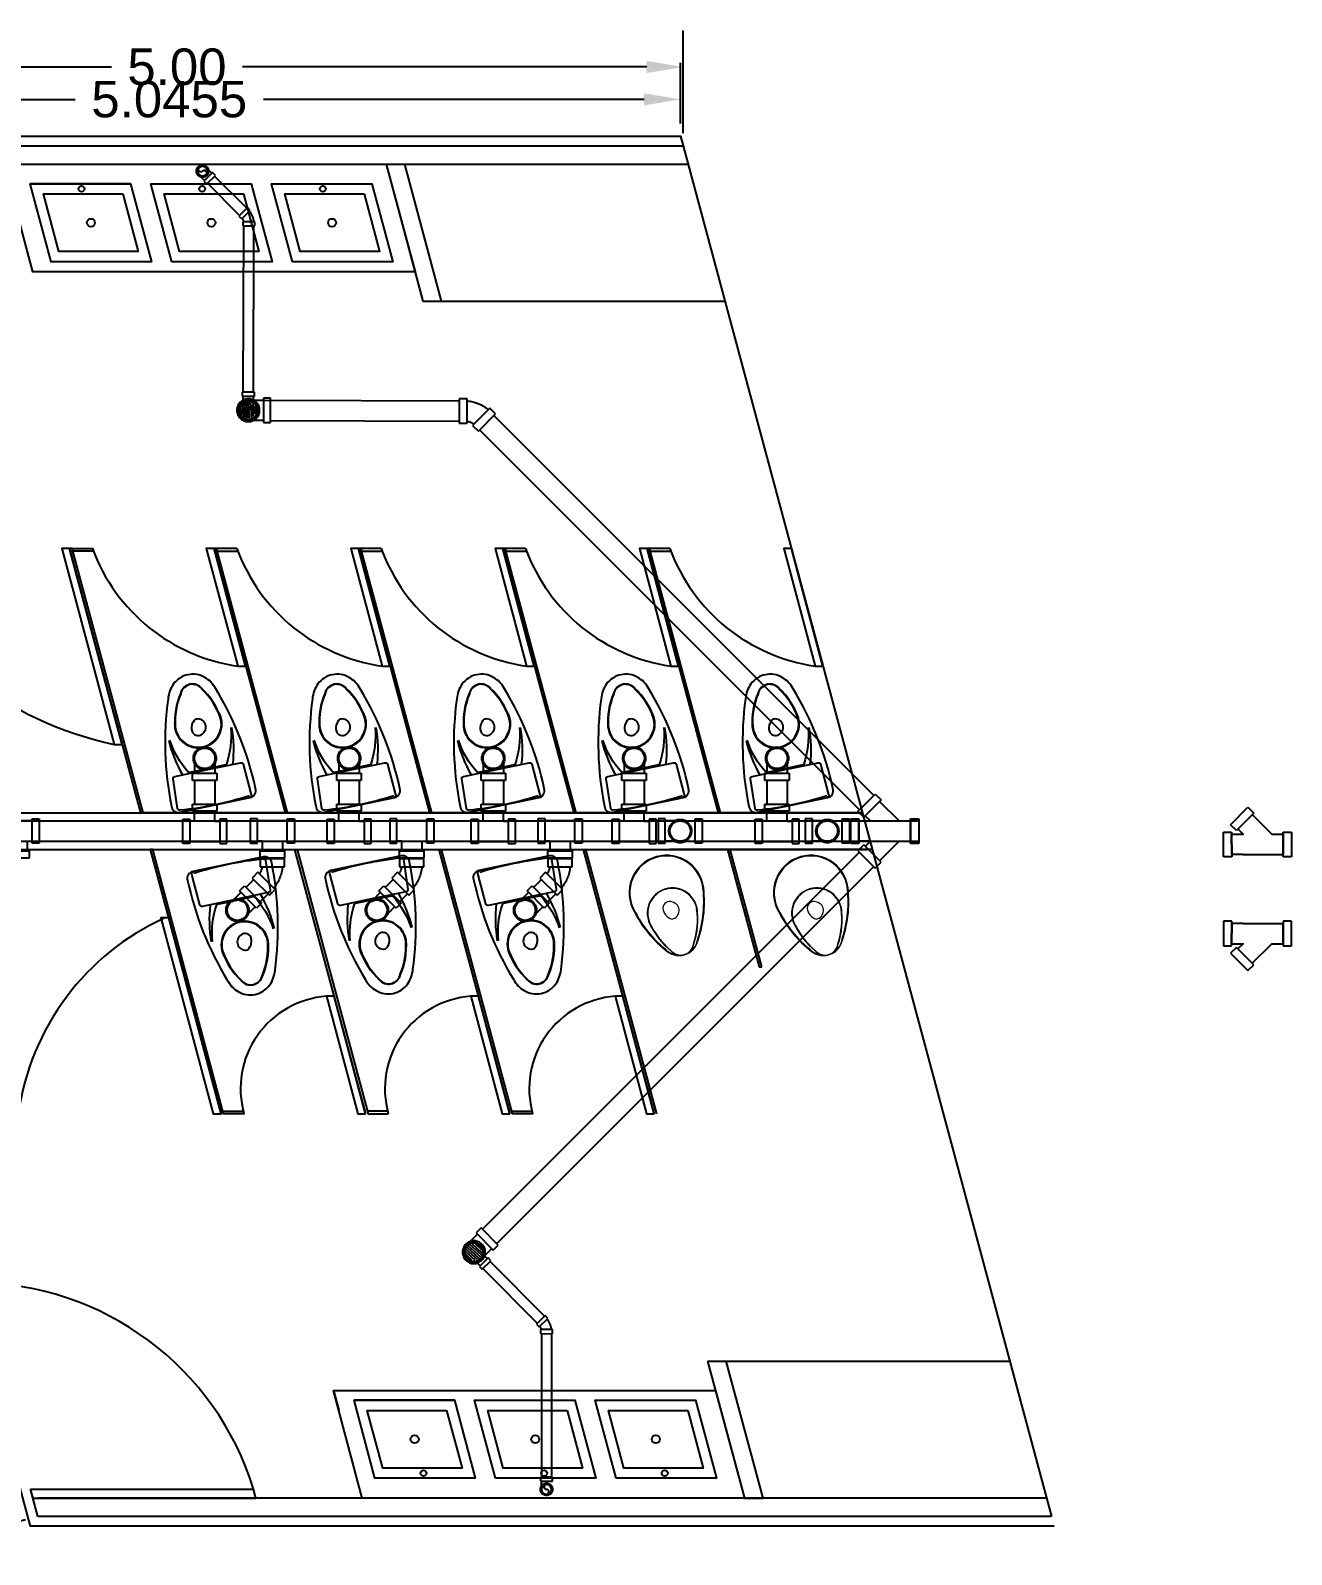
# Model space of a CAD drawing. Header units: millimetres. Extents: x 1263 to 1705, y 1248 to 1444.
# Drawn here: x 1484.27 to 1490.49, y 1251.71 to 1259.23 of the extents above; entities that cross this region are included whole.
import ezdxf
from ezdxf.lldxf.tags import DXFTag

# ---------------------------------------------------------------- set-up
doc = ezdxf.new("R2010")
doc.units = ezdxf.units.MM
doc.header["$PDMODE"] = 34
doc.linetypes.add('CENTER', pattern=[2, 1.25, -0.25, 0.25, -0.25])
doc.layers.add('MOVILIARIO SANITARIO', color=142, linetype='Continuous', lineweight=0)
doc.layers.add('POZO PLUVIAL', color=181, linetype='Continuous', lineweight=30)
for name, color, linetype in [('MUEBLES', 43, 'Continuous'), ('PUERTAS', 2, 'Continuous'), ('sanitario', 3, 'Continuous')]:
    doc.layers.add(name, color=color, linetype=linetype)
doc.styles.get("Standard").update_dxf_attribs({"font": 'arial.ttf'})
tags = doc.linetypes.add('ARRAY BASE$0$CACHE', pattern=[0.24, 0.12, -0.12]).pattern_tags.tags
tags[6:7] = [DXFTag(74, 4), DXFTag(75, 0), DXFTag(340, '0'), DXFTag(46, 1.0), DXFTag(50, 0.0), DXFTag(44, 0.0), DXFTag(45, 0.0)]
tags[4:5] = [DXFTag(74, 4), DXFTag(75, 0), DXFTag(340, '0'), DXFTag(46, 1.0), DXFTag(50, 0.0), DXFTag(44, 0.0), DXFTag(45, 0.0)]
doc.dimstyles.get("Standard").update_dxf_attribs({"dimtxt": 0.18, "dimasz": 0.18, "dimexe": 0.18, "dimexo": 0.0625, "dimgap": 0.09, "dimtad": 0, "dimtih": 1, "dimtoh": 1, "dimdec": 4, "dimzin": 0, "dimdsep": 46, "dimtxsty": 'Standard', "dimcen": 0.09, "dimadec": 0, "dimazin": 0, "dimtfac": 1, "dimtdec": 4, "dimtofl": 0, "dimtmove": 0, "dimatfit": 3, "dimfxl": 1, "dimtolj": 1, "dimtzin": 0, "dimarcsym": 0})

# ---------------------------------------------------------------- blocks, each defined once
blk = doc.blocks.new('*D262')
at = {"color": 0, "lineweight": -2, "transparency": 16777216}
for p, q in [((1482.4933, 1258.7257), (1482.4933, 1259.2327)), ((1487.4888, 1258.7257), (1487.4888, 1259.2327)), ((1482.6733, 1259.0527), (1484.6676, 1259.0527)), ((1487.3088, 1259.0527), (1485.3145, 1259.0527))]:
    blk.add_line(p, q, dxfattribs=at)
at = {"color": 0, "transparency": 16777216}
for points in [[(1482.6733, 1259.0827), (1482.6733, 1259.0227), (1482.4933, 1259.0527)], [(1487.3088, 1259.0827), (1487.3088, 1259.0227), (1487.4888, 1259.0527)]]:
    blk.add_solid(points, dxfattribs=at)
at = {"layer": 'Defpoints', "color": 0, "transparency": 16777216}
for p in [(1487.4888, 1259.0527), (1482.4933, 1258.6632), (1487.4888, 1258.6632)]:
    blk.add_point(p, dxfattribs=at)
at = {"color": 0, "transparency": 16777216, "insert": (1484.991, 1259.0527), "char_height": 0.18, "attachment_point": 5}
blk.add_mtext('\\A1;5.00', dxfattribs=at)
blk = doc.blocks.new('*D263')
at = {"color": 0, "lineweight": -2, "transparency": 16777216}
for p, q in [((1482.4329, 1258.647), (1481.7916, 1258.4751)), ((1482.012, 1258.3479), (1482.8226, 1255.3229)), ((1483.7306, 1251.9341), (1482.9201, 1254.9591)), ((1484.2446, 1251.8855), (1483.6033, 1251.7137))]:
    blk.add_line(p, q, dxfattribs=at)
at = {"color": 0, "transparency": 16777216}
for points in [[(1482.041, 1258.3556), (1481.9831, 1258.3401), (1481.9655, 1258.5217)], [(1483.7596, 1251.9419), (1483.7016, 1251.9263), (1483.7772, 1251.7602)]]:
    blk.add_solid(points, dxfattribs=at)
at = {"layer": 'Defpoints', "color": 0, "transparency": 16777216}
for p in [(1482.4933, 1258.6632), (1484.305, 1251.9017), (1483.7772, 1251.7602)]:
    blk.add_point(p, dxfattribs=at)
at = {"color": 0, "transparency": 16777216, "insert": (1482.8713, 1255.141), "char_height": 0.18, "attachment_point": 5}
blk.add_mtext('\\A1;7.00', dxfattribs=at)
blk = doc.blocks.new('*D267')
at = {"color": 0, "lineweight": -2, "transparency": 16777216}
for p, q in [((1482.4303, 1258.774), (1482.4303, 1259.0729)), ((1487.4758, 1258.774), (1487.4758, 1259.0729)), ((1482.6103, 1258.8929), (1484.4888, 1258.8929)), ((1487.2958, 1258.8929), (1485.4174, 1258.8929))]:
    blk.add_line(p, q, dxfattribs=at)
at = {"color": 0, "transparency": 16777216}
for points in [[(1482.6103, 1258.9229), (1482.6103, 1258.8629), (1482.4303, 1258.8929)], [(1487.2958, 1258.9229), (1487.2958, 1258.8629), (1487.4758, 1258.8929)]]:
    blk.add_solid(points, dxfattribs=at)
at = {"layer": 'Defpoints', "color": 0, "transparency": 16777216}
for p in [(1487.4758, 1258.8929), (1482.4303, 1258.7115), (1487.4758, 1258.7115)]:
    blk.add_point(p, dxfattribs=at)
at = {"color": 0, "transparency": 16777216, "insert": (1484.9531, 1258.8929), "char_height": 0.18, "attachment_point": 5}
blk.add_mtext('\\A1;5.0455', dxfattribs=at)
blk = doc.blocks.new('tee 4 pulg der')
at = {"linetype": 'CENTER'}
for points in [[(1462.1392, 1253.8908), (1462.0192, 1253.8908), (1462.0192, 1253.9258), (1462.1392, 1253.9258)], [(1462.1775, 1253.7569), (1462.1775, 1253.8769), (1462.2125, 1253.8769), (1462.2125, 1253.7569)], [(1462.1392, 1253.7431), (1462.0192, 1253.7431), (1462.0192, 1253.7081), (1462.1392, 1253.7081)]]:
    blk.add_lwpolyline(points, close=True, dxfattribs=at)
for points in [[(1462.0292, 1253.8908), (1462.0292, 1253.7431)], [(1462.1292, 1253.8669), (1462.1292, 1253.8908)], [(1462.1292, 1253.8669), (1462.1775, 1253.8669)], [(1462.1292, 1253.7673), (1462.1292, 1253.7431)], [(1462.1292, 1253.7669), (1462.1775, 1253.7669)]]:
    blk.add_lwpolyline(points, dxfattribs=at)
blk = doc.blocks.new('codo 90 100mm sup')
at = {"linetype": 'CENTER'}
blk.add_lwpolyline([(0.01, -0.035), (-0.11, -0.035), (-0.11, 0), (0.01, 0)], close=True, dxfattribs=at)
for points in [[(-0.1, -0.0834), (-0.1, -0.035)], [(0, -0.0834), (0, -0.035)]]:
    blk.add_lwpolyline(points, dxfattribs=at)
for radius in [0.0561, 0.0506]:
    blk.add_circle((-0.05, -0.1088), radius, dxfattribs=at)
blk = doc.blocks.new('codo 45 4 pulg')
at = {"linetype": 'CENTER'}
for points in [[(1462.54, 1253.0619), (1462.4201, 1253.0677), (1462.422, 1253.1076), (1462.5419, 1253.1019)], [(1462.5764, 1253.0056), (1462.4876, 1252.9249), (1462.4607, 1252.9545), (1462.5496, 1253.0352)]]:
    blk.add_lwpolyline(points, close=True, dxfattribs=at)
for radius, start, end in [(0.1964, 183.08887, 216.39981), (0.0975, 189.08533, 210.40537)]:
    blk.add_arc((1462.6262, 1253.0778), radius, start, end, dxfattribs=at)
blk = doc.blocks.new('coladera 100mm')
at = {"color": 7}
for p, q in [((149.8309, 499.9539), (149.829, 499.9152)), ((149.8309, 499.9539), (149.829, 499.9152)), ((149.8414, 499.9653), (149.8384, 499.9029)), ((149.8414, 499.9653), (149.8384, 499.9029)), ((149.8517, 499.9707), (149.8481, 499.8966)), ((149.8517, 499.9707), (149.8481, 499.8966)), ((149.8618, 499.9728), (149.858, 499.8935)), ((149.8618, 499.9728), (149.858, 499.8935)), ((149.8718, 499.9723), (149.868, 499.893)), ((149.8718, 499.9723), (149.868, 499.893)), ((149.8817, 499.9692), (149.8781, 499.8951)), ((149.8817, 499.9692), (149.8781, 499.8951)), ((149.8914, 499.9629), (149.8884, 499.9005)), ((149.8914, 499.9629), (149.8884, 499.9005)), ((149.9008, 499.9506), (149.8989, 499.9119)), ((149.9008, 499.9506), (149.8989, 499.9119))]:
    blk.add_line(p, q, dxfattribs=at)
at = {"linetype": 'CENTER'}
for points in [[(149.8917, 499.9824), (149.9399, 499.9826)], [(149.8889, 499.8824), (149.9404, 499.8826)]]:
    blk.add_lwpolyline(points, dxfattribs=at)
blk.add_lwpolyline([(149.9748, 499.9929), (149.9754, 499.8729), (149.9404, 499.8727), (149.9398, 499.9927)], close=True, dxfattribs=at)
for radius in [0.0561, 0.0506]:
    blk.add_circle((149.8649, 499.9331), radius, dxfattribs=at)
blk.add_circle((149.8649, 499.9329), 0.05)
at = {"color": 7}
for radius in [0.05, 0.045]:
    blk.add_circle((149.8649, 499.9329), radius, dxfattribs=at)
at = {"color": 9}
blk.add_circle((149.8649, 499.9329), 0.045, dxfattribs=at)
at = {"color": 7}
for start, end in [(148.28834, 206.19839), (148.28834, 206.19839), (328.28834, 26.19839), (328.28834, 26.19839)]:
    blk.add_arc((149.8649, 499.9329), 0.04, start, end, dxfattribs=at)
blk = doc.blocks.new('codo 45 50mm')
at = {"linetype": 'CENTER', "elevation": 0}
for points in [[(1456.1886, 1258.0518), (1456.2311, 1258.0941), (1456.217, 1258.1083), (1456.1745, 1258.0659)], [(1456.194, 1258.0186), (1456.254, 1258.0185), (1456.254, 1258.0385), (1456.194, 1258.0386)]]:
    blk.add_lwpolyline(points, close=True, dxfattribs=at)
at = {"linetype": 'CENTER'}
for radius, start, end in [(0.0982, 5.74464, 39.05558), (0.0487, 11.73907, 33.05912)]:
    blk.add_arc((1456.1513, 1258.0287), radius, start, end, dxfattribs=at)
blk = doc.blocks.new('tee arriba 4 pulg')
at = {"linetype": 'CENTER'}
for points in [[(1461.7815, 1253.4296), (1461.6615, 1253.4296), (1461.6615, 1253.4646), (1461.7815, 1253.4646)], [(1461.7815, 1253.282), (1461.6615, 1253.282), (1461.6615, 1253.247), (1461.7815, 1253.247)]]:
    blk.add_lwpolyline(points, close=True, dxfattribs=at)
for points in [[(1461.6715, 1253.3813), (1461.6715, 1253.4296)], [(1461.7715, 1253.3813), (1461.7715, 1253.4296)], [(1461.6715, 1253.3304), (1461.6715, 1253.282)], [(1461.7715, 1253.3304), (1461.7715, 1253.282)]]:
    blk.add_lwpolyline(points, dxfattribs=at)
for radius in [0.0561, 0.0506]:
    blk.add_circle((1461.7215, 1253.3558), radius, dxfattribs=at)
for start, end in [(153.04172, 206.96029), (333.04787, 26.95414)]:
    blk.add_arc((1461.7215, 1253.3558), 0.0561, start, end, dxfattribs=at)
blk = doc.blocks.new('yee 45º')
at = {"linetype": 'CENTER'}
for points in [[(1458.2098, 1255.7073), (1458.2384, 1255.6787), (1458.1524, 1255.5928), (1458.1238, 1255.6214)], [(1458.0887, 1255.5844), (1458.1292, 1255.5845), (1458.1293, 1255.463), (1458.0888, 1255.4629)], [(1458.3839, 1255.5847), (1458.4244, 1255.5848), (1458.4246, 1255.4633), (1458.3841, 1255.4632)]]:
    blk.add_lwpolyline(points, close=True, dxfattribs=at)
for points in [[(1458.2308, 1255.6711), (1458.3273, 1255.5746), (1458.3839, 1255.5746), (1458.384, 1255.4746)], [(1458.1859, 1255.4746), (1458.1293, 1255.4746), (1458.1292, 1255.5746), (1458.1859, 1255.5746), (1458.16, 1255.6004)], [(1458.1859, 1255.4746), (1458.3273, 1255.4746), (1458.3848, 1255.4746)]]:
    blk.add_lwpolyline(points)
blk = doc.blocks.new('yee 4pulg')
blk.add_line((1462.3642, 1254.2029), (1462.3384, 1254.1771))
at = {"linetype": 'CENTER'}
for points in [[(1462.3881, 1254.4356), (1462.4168, 1254.407), (1462.3308, 1254.3211), (1462.3022, 1254.3498)], [(1462.2671, 1254.3128), (1462.3076, 1254.3128), (1462.3077, 1254.1913), (1462.2672, 1254.1913)], [(1462.5623, 1254.3131), (1462.6028, 1254.3131), (1462.6029, 1254.1916), (1462.5624, 1254.1916)], [(1462.3881, 1254.0702), (1462.4168, 1254.0988), (1462.3308, 1254.1847), (1462.3022, 1254.1561)]]:
    blk.add_lwpolyline(points, close=True, dxfattribs=at)
for points in [[(1462.3642, 1254.2029), (1462.3077, 1254.2029), (1462.3076, 1254.3029), (1462.3642, 1254.3029), (1462.3384, 1254.3287)], [(1462.4092, 1254.3994), (1462.5057, 1254.3029), (1462.5623, 1254.3029), (1462.5624, 1254.2029)], [(1462.4092, 1254.1064), (1462.5057, 1254.2029), (1462.5632, 1254.2029)]]:
    blk.add_lwpolyline(points)
for points in [[(1462.3384, 1254.3287), (1462.3642, 1254.3029)], [(1462.4092, 1254.3994), (1462.5057, 1254.3029)], [(1462.3387, 1254.1768), (1462.3648, 1254.2029)], [(1462.4094, 1254.1061), (1462.5062, 1254.2029)]]:
    blk.add_lwpolyline(points, dxfattribs=at)

msp = doc.modelspace()

# ---------------------------------------------------------------- linework, layer by layer
for p, q in [((1482.49328, 1258.66316), (1487.48877, 1258.66316)), ((1482.5174, 1258.57316), (1487.51294, 1258.57316)), ((1486.02287, 1258.57316), (1486.20446, 1257.89712)), ((1486.11287, 1258.57316), (1486.29446, 1257.89712)), ((1486.20446, 1257.89712), (1486.29446, 1257.89712)), ((1486.29446, 1257.89712), (1487.69454, 1257.89712)), ((1484.42322, 1256.67642), (1484.68125, 1255.71028)), ((1484.46169, 1256.67642), (1484.81196, 1255.37242)), ((1484.82379, 1255.37242), (1484.47439, 1256.67642)), ((1485.17384, 1256.67642), (1485.52411, 1255.37242)), ((1485.18654, 1256.67642), (1485.17384, 1256.67642)), ((1485.28654, 1256.67642), (1485.18654, 1256.67642)), ((1485.53594, 1255.37242), (1485.18654, 1256.67642)), ((1485.18654, 1256.67642), (1485.18982, 1256.66415)), ((1485.18982, 1256.66415), (1485.28982, 1256.66415)), ((1485.28654, 1256.67642), (1485.28982, 1256.66415)), ((1485.88599, 1256.67642), (1486.23626, 1255.37242)), ((1485.89869, 1256.67642), (1485.88599, 1256.67642)), ((1485.99869, 1256.67642), (1485.89869, 1256.67642)), ((1486.24809, 1255.37242), (1485.89869, 1256.67642)), ((1485.89869, 1256.67642), (1485.90197, 1256.66415)), ((1485.90197, 1256.66415), (1486.00197, 1256.66415)), ((1485.99869, 1256.67642), (1486.00197, 1256.66415)), ((1486.59814, 1256.67642), (1486.94841, 1255.37242)), ((1486.61084, 1256.67642), (1486.59814, 1256.67642)), ((1486.71084, 1256.67642), (1486.61084, 1256.67642)), ((1486.96024, 1255.37242), (1486.61084, 1256.67642)), ((1486.61084, 1256.67642), (1486.61413, 1256.66415)), ((1486.61413, 1256.66415), (1486.71413, 1256.66415)), ((1486.71084, 1256.67642), (1486.71413, 1256.66415)), ((1487.31029, 1256.67642), (1487.66057, 1255.37242)), ((1487.32299, 1256.67642), (1487.31029, 1256.67642)), ((1487.42299, 1256.67642), (1487.32299, 1256.67642)), ((1487.67239, 1255.37242), (1487.32299, 1256.67642)), ((1487.32299, 1256.67642), (1487.32628, 1256.66415)), ((1487.32628, 1256.66415), (1487.42628, 1256.66415)), ((1487.42299, 1256.67642), (1487.42628, 1256.66415)), ((1483.37503, 1255.37242), (1488.37272, 1255.37242)), ((1485.52411, 1255.37242), (1484.81196, 1255.37242)), ((1486.23626, 1255.37242), (1485.52411, 1255.37242)), ((1486.94841, 1255.37242), (1486.23626, 1255.37242)), ((1487.66057, 1255.37242), (1486.94841, 1255.37242)), ((1488.37272, 1255.37242), (1487.66057, 1255.37242)), ((1483.42326, 1255.19242), (1488.39689, 1255.19242)), ((1485.57147, 1255.19242), (1485.92175, 1253.88842)), ((1486.28362, 1255.19242), (1486.6339, 1253.88842)), ((1486.64573, 1253.88842), (1486.29632, 1255.19242)), ((1486.99577, 1255.19242), (1487.34605, 1253.88842)), ((1487.35788, 1253.88842), (1487.00847, 1255.19242)), ((1488.42107, 1255.19242), (1487.42107, 1255.19242)), ((1487.70793, 1255.19242), (1487.86358, 1254.61296)), ((1487.87589, 1254.61296), (1487.72063, 1255.19242)), ((1487.86358, 1254.61296), (1487.87589, 1254.61296)), ((1486.03029, 1253.90068), (1485.93029, 1253.90068)), ((1487.60917, 1252.66771), (1487.79076, 1251.99168)), ((1487.60917, 1252.66771), (1487.69917, 1252.66771)), ((1487.69917, 1252.66771), (1487.88076, 1251.99168)), ((1487.69917, 1252.66771), (1489.09925, 1252.66771)), ((1485.76306, 1252.52294), (1485.776, 1252.47464)), ((1484.30502, 1251.90168), (1484.26884, 1252.03668)), ((1484.26884, 1252.03668), (1485.36884, 1252.03668)), ((1484.2809, 1251.99168), (1484.26884, 1252.03668)), ((1485.3809, 1251.99168), (1485.36884, 1252.03668)), ((1484.2809, 1251.99168), (1485.3809, 1251.99168)), ((1489.28084, 1251.99168), (1484.30502, 1251.99168)), ((1487.79076, 1251.99168), (1487.88076, 1251.99168)), ((1489.30502, 1251.90168), (1484.30502, 1251.90168))]:
    msp.add_line(p, q)
at = {"color": 240, "linetype": 'ARRAY BASE$0$CACHE', "true_color": 0xed1f24}
msp.add_lwpolyline([(1489.31796, 1251.85338), (1484.26796, 1251.85338), (1484.25502, 1251.90168), (1482.43034, 1258.71145), (1487.47579, 1258.71145), (1487.48877, 1258.66316), (1489.30502, 1251.90168)], dxfattribs=at)
for points in [[(1484.13787, 1258.57316), (1486.02287, 1258.57316), (1486.16557, 1258.0419), (1484.28022, 1258.0419), (1484.13787, 1258.57316), (1484.16375, 1258.47656)], [(1484.76228, 1258.47656), (1484.26728, 1258.47656), (1484.76228, 1258.47656), (1484.86535, 1258.0919), (1484.37035, 1258.0919), (1484.26728, 1258.47656)], [(1484.72056, 1255.71065), (1484.46114, 1256.67642), (1484.42322, 1256.67642), (1484.68125, 1255.71028), (1484.72056, 1255.71065), (1484.46114, 1256.67642)], [(1484.47439, 1256.67642), (1484.57439, 1256.67642), (1484.57767, 1256.66415), (1484.47767, 1256.66415), (1484.47439, 1256.67642), (1484.46169, 1256.67642)], [(1485.32945, 1256.09712), (1485.17384, 1256.67642), (1485.13592, 1256.67642), (1485.29063, 1256.09712), (1485.32945, 1256.09712)], [(1486.0416, 1256.09712), (1485.88599, 1256.67642), (1485.84807, 1256.67642), (1486.00278, 1256.09712), (1486.0416, 1256.09712)], [(1486.75375, 1256.09712), (1486.59814, 1256.67642), (1486.56022, 1256.67642), (1486.71494, 1256.09712), (1486.75375, 1256.09712)], [(1487.4659, 1256.09712), (1487.31029, 1256.67642), (1487.27237, 1256.67642), (1487.42709, 1256.09712), (1487.4659, 1256.09712)], [(1488.17805, 1256.09712), (1488.02244, 1256.67642), (1487.98452, 1256.67642), (1488.13924, 1256.09712), (1488.17805, 1256.09712)], [(1485.22143, 1253.88842), (1484.87202, 1255.19242), (1484.85932, 1255.19242), (1485.2096, 1253.88842)], [(1485.58417, 1255.19242), (1485.93358, 1253.88842), (1486.03358, 1253.88842)], [(1485.2096, 1253.88842), (1484.95018, 1254.85418), (1484.91226, 1254.85418), (1485.17029, 1253.88804), (1485.2096, 1253.88842), (1484.95018, 1254.85418)], [(1485.92175, 1253.88842), (1485.76614, 1254.46771), (1485.72823, 1254.46771), (1485.88294, 1253.88842), (1485.92175, 1253.88842)], [(1486.6339, 1253.88842), (1486.47829, 1254.46771), (1486.44038, 1254.46771), (1486.59509, 1253.88842), (1486.6339, 1253.88842)], [(1487.34605, 1253.88842), (1487.19044, 1254.46771), (1487.15253, 1254.46771), (1487.30724, 1253.88842), (1487.34605, 1253.88842)], [(1485.76306, 1252.52294), (1487.64806, 1252.52294), (1487.79076, 1251.99168), (1485.90541, 1251.99168), (1485.76306, 1252.52294), (1485.78894, 1252.42634)], [(1486.35958, 1252.47464), (1485.86458, 1252.47464), (1486.35958, 1252.47464), (1486.46265, 1252.08997), (1485.96765, 1252.08997), (1485.86458, 1252.47464)]]:
    msp.add_lwpolyline(points)
at = {"color": 2}
for points in [[(1485.1337, 1258.51969, 1), (1485.11717, 1258.53887, -1)], [(1486.81591, 1252.06046, 1), (1486.81404, 1252.03521, -1)]]:
    msp.add_lwpolyline(points, format="xyb", close=True, dxfattribs=at)
for points in [[(1484.96535, 1258.0919), (1484.86228, 1258.47656), (1485.35728, 1258.47656), (1485.46035, 1258.0919)], [(1485.56035, 1258.0919), (1485.45728, 1258.47656), (1485.95228, 1258.47656), (1486.05535, 1258.0919)], [(1484.72391, 1258.42656), (1484.80018, 1258.1419), (1484.40871, 1258.1419), (1484.33244, 1258.42656)], [(1485.31891, 1258.42656), (1485.39518, 1258.1419), (1485.00371, 1258.1419), (1484.92744, 1258.42656)], [(1485.91391, 1258.42656), (1485.99018, 1258.1419), (1485.59871, 1258.1419), (1485.52244, 1258.42656)], [(1485.31814, 1253.90068), (1485.32143, 1253.88842), (1485.22143, 1253.88842), (1485.21814, 1253.90068)], [(1486.74244, 1253.90068), (1486.74573, 1253.88842), (1486.64573, 1253.88842), (1486.64244, 1253.90068)], [(1486.56265, 1252.08997), (1486.45958, 1252.47464), (1486.95458, 1252.47464), (1487.05765, 1252.08997)], [(1487.15765, 1252.08997), (1487.05458, 1252.47464), (1487.54958, 1252.47464), (1487.65265, 1252.08997)], [(1486.32122, 1252.42464), (1486.39749, 1252.13997), (1486.00602, 1252.13997), (1485.92974, 1252.42464)], [(1486.91622, 1252.42464), (1486.99249, 1252.13997), (1486.60102, 1252.13997), (1486.52474, 1252.42464)], [(1487.51122, 1252.42464), (1487.58749, 1252.13997), (1487.19602, 1252.13997), (1487.11974, 1252.42464)]]:
    msp.add_lwpolyline(points, close=True)
for centre, radius in [((1484.52037, 1258.45135), 0.01463), ((1485.11537, 1258.45135), 0.01463), ((1485.71037, 1258.45135), 0.01463), ((1484.56631, 1258.28423), 0.01996), ((1485.16131, 1258.28423), 0.01996), ((1485.75631, 1258.28423), 0.01996), ((1486.16362, 1252.28231), 0.01996), ((1486.75862, 1252.28231), 0.01996), ((1487.35362, 1252.28231), 0.01996), ((1486.20736, 1252.11476), 0.01463), ((1486.80236, 1252.11476), 0.01463), ((1487.39736, 1252.11476), 0.01463)]:
    msp.add_circle(centre, radius)
for centre, start, end in [((1485.10868, 1258.54825), 132.142712, 312.142712), ((1485.10868, 1258.54825), 132.142712, 312.142712), ((1486.81341, 1252.02257), 267.142712, 87.142712)]:
    msp.add_arc(centre, 0.01266, start, end, dxfattribs=at)
for centre, radius, start, end in [((1485.04857, 1257.42675), 1.75533, 205.306338, 257.921097), ((1485.41775, 1256.98672), 0.89863, 200.200469, 261.868236), ((1486.1299, 1256.98672), 0.89863, 200.200469, 261.868236), ((1486.84205, 1256.98672), 0.89863, 200.200469, 261.868236), ((1487.5542, 1256.98672), 0.89863, 200.200469, 261.868236), ((1488.26635, 1256.98672), 0.89863, 200.200469, 261.868236), ((1485.44631, 1253.71571), 1.24957, 114.343824, 172.055551), ((1485.76218, 1254.01139), 0.45759, 94.255509, 195.589295), ((1486.47433, 1254.01139), 0.45759, 94.255509, 195.589295), ((1487.18648, 1254.01139), 0.45759, 94.255509, 195.589295), ((1483.99036, 1251.61171), 1.4425, 17.133889, 89.768216)]:
    msp.add_arc(centre, radius, start, end)
at = {"layer": 'MOVILIARIO SANITARIO', "lineweight": 0}
for centre, radius, start, end in [((1487.40643, 1254.97885), 0.18503, 106.022026, 210.878923), ((1487.40643, 1254.97885), 0.18503, 1.165129, 106.022026), ((1487.40643, 1254.97885), 0.18092, 3.27004, 106.022026), ((1488.11858, 1254.97885), 0.18503, 106.022026, 210.878923), ((1488.11858, 1254.97885), 0.18503, 1.165129, 106.022026), ((1488.11858, 1254.97885), 0.18092, 3.27004, 106.022026), ((1487.40643, 1254.97885), 0.18092, 106.022026, 208.774013), ((1488.11858, 1254.97885), 0.18092, 106.022026, 208.774013), ((1487.01184, 1254.93245), 0.57801, 341.843597, 7.78188), ((1487.02182, 1254.93244), 0.57182, 340.765868, 8.726825), ((1487.72399, 1254.93245), 0.57801, 341.843597, 7.78188), ((1487.73397, 1254.93244), 0.57182, 340.765868, 8.726825), ((1487.43531, 1254.8783), 0.12434, 106.022026, 210.878923), ((1487.43531, 1254.8783), 0.12158, 106.022026, 208.774013), ((1487.42187, 1254.90135), 0.03397, 65.262389, 178.712071), ((1487.43531, 1254.8783), 0.12434, 1.165129, 106.022026), ((1487.43531, 1254.8783), 0.12158, 3.27004, 106.022026), ((1487.42572, 1254.89069), 0.04278, 281.270314, 75.98059), ((1488.14746, 1254.8783), 0.12434, 106.022026, 210.878923), ((1488.14746, 1254.8783), 0.12158, 106.022026, 208.774013), ((1488.13403, 1254.90135), 0.03397, 65.262389, 178.712071), ((1488.14746, 1254.8783), 0.12434, 1.165129, 106.022026), ((1488.14746, 1254.8783), 0.12158, 3.27004, 106.022026), ((1488.13788, 1254.89069), 0.04278, 281.270314, 75.98059), ((1487.75707, 1255.14357), 0.57182, 203.317228, 231.278185), ((1487.76553, 1255.14888), 0.57801, 204.262172, 230.200455), ((1487.44793, 1254.90736), 0.06024, 184.996201, 256.7181), ((1487.17014, 1254.84712), 0.38842, 341.843597, 7.78188), ((1487.17685, 1254.84711), 0.38426, 340.765868, 8.726825), ((1488.46922, 1255.14357), 0.57182, 203.317228, 231.278185), ((1488.47768, 1255.14888), 0.57801, 204.262172, 230.200455), ((1488.16008, 1254.90736), 0.06024, 184.996201, 256.7181), ((1487.88229, 1254.84712), 0.38842, 341.843597, 7.78188), ((1487.889, 1254.84711), 0.38426, 340.765868, 8.726825), ((1487.67093, 1254.989), 0.38426, 203.317228, 231.278185), ((1487.67662, 1254.99256), 0.38842, 204.262172, 230.200455), ((1488.38308, 1254.989), 0.38426, 203.317228, 231.278185), ((1488.38877, 1254.99256), 0.38842, 204.262172, 230.200455), ((1487.46798, 1254.76452), 0.09389, 219.505591, 286.022026), ((1487.46798, 1254.76452), 0.09389, 286.022026, 352.538462), ((1487.47667, 1254.73428), 0.06309, 286.022026, 352.538462), ((1487.46798, 1254.76452), 0.09594, 286.022026, 347.688596), ((1487.47667, 1254.73428), 0.06447, 286.022026, 347.688596), ((1488.18013, 1254.76452), 0.09389, 219.505591, 286.022026), ((1488.18013, 1254.76452), 0.09389, 286.022026, 352.538462), ((1488.18882, 1254.73428), 0.06309, 286.022026, 352.538462), ((1488.18013, 1254.76452), 0.09594, 286.022026, 347.688596), ((1488.18882, 1254.73428), 0.06447, 286.022026, 347.688596), ((1487.46798, 1254.76452), 0.09594, 224.355457, 286.022026), ((1487.47667, 1254.73428), 0.06309, 219.505591, 286.022026), ((1487.47667, 1254.73428), 0.06447, 224.355457, 286.022026), ((1488.18013, 1254.76452), 0.09594, 224.355457, 286.022026), ((1488.18882, 1254.73428), 0.06309, 219.505591, 286.022026), ((1488.18882, 1254.73428), 0.06447, 224.355457, 286.022026)]:
    msp.add_arc(centre, radius, start, end, dxfattribs=at)
at = {"layer": 'MUEBLES', "color": 7}
for points in [[(1485.18252, 1255.98488, 0.1369387), (1485.12891, 1256.04075, 0.185158), (1485.04533, 1256.05433, 0.185158), (1484.9741, 1256.00855, 0.1369387), (1484.94722, 1255.93593, 0.0826689), (1484.96351, 1255.40616, 0.4442932), (1485.00488, 1255.37593), (1485.17892, 1255.41213, -0.0255374), (1485.00569, 1255.38521, -0.3997494), (1484.99439, 1255.39394), (1484.97183, 1255.54049, -0.3989595), (1484.9803, 1255.55269), (1485.14266, 1255.58646), (1485.30501, 1255.62024, -0.3989595), (1485.31764, 1255.61242), (1485.3554, 1255.46903, -0.3997494), (1485.35296, 1255.44833, 0.4442932), (1485.37884, 1255.49255, 0.0826689)], [(1485.89467, 1255.98488, 0.1369387), (1485.84106, 1256.04075, 0.185158), (1485.75748, 1256.05433, 0.185158), (1485.68626, 1256.00855, 0.1369387), (1485.65937, 1255.93593, 0.0826689), (1485.67567, 1255.40616, 0.4442932), (1485.71704, 1255.37593), (1485.89107, 1255.41213, -0.0255374), (1485.71785, 1255.38521, -0.3997494), (1485.70654, 1255.39394), (1485.68398, 1255.54049, -0.3989595), (1485.69245, 1255.55269), (1485.85481, 1255.58646), (1486.01716, 1255.62024, -0.3989595), (1486.02979, 1255.61242), (1486.06755, 1255.46903, -0.3997494), (1486.06511, 1255.44833, 0.4442932), (1486.09099, 1255.49255, 0.0826689)], [(1486.60683, 1255.98488, 0.1369387), (1486.55321, 1256.04075, 0.185158), (1486.46963, 1256.05433, 0.185158), (1486.39841, 1256.00855, 0.1369387), (1486.37152, 1255.93593, 0.0826689), (1486.38782, 1255.40616, 0.4442932), (1486.42919, 1255.37593), (1486.60322, 1255.41213, -0.0255374), (1486.43, 1255.38521, -0.3997494), (1486.41869, 1255.39394), (1486.39614, 1255.54049, -0.3989595), (1486.4046, 1255.55269), (1486.56696, 1255.58646), (1486.72932, 1255.62024, -0.3989595), (1486.74195, 1255.61242), (1486.7797, 1255.46903, -0.3997494), (1486.77726, 1255.44833, 0.4442932), (1486.80314, 1255.49255, 0.0826689)], [(1487.31898, 1255.98488, 0.1369387), (1487.26536, 1256.04075, 0.185158), (1487.18178, 1256.05433, 0.185158), (1487.11056, 1256.00855, 0.1369387), (1487.08367, 1255.93593, 0.0826689), (1487.09997, 1255.40616, 0.4442932), (1487.14134, 1255.37593), (1487.31537, 1255.41213, -0.0255374), (1487.14215, 1255.38521, -0.3997494), (1487.13084, 1255.39394), (1487.10829, 1255.54049, -0.3989595), (1487.11675, 1255.55269), (1487.27911, 1255.58646), (1487.44147, 1255.62024, -0.3989595), (1487.4541, 1255.61242), (1487.49185, 1255.46903, -0.3997494), (1487.48941, 1255.44833, 0.4442932), (1487.51529, 1255.49255, 0.0826689)], [(1488.03113, 1255.98488, 0.1369387), (1487.97751, 1256.04075, 0.185158), (1487.89394, 1256.05433, 0.185158), (1487.82271, 1256.00855, 0.1369387), (1487.79582, 1255.93593, 0.0826689), (1487.81212, 1255.40616, 0.4442932), (1487.85349, 1255.37593), (1488.02752, 1255.41213, -0.0255374), (1487.8543, 1255.38521, -0.3997494), (1487.843, 1255.39394), (1487.82044, 1255.54049, -0.3989595), (1487.8289, 1255.55269), (1487.99126, 1255.58646), (1488.15362, 1255.62024, -0.3989595), (1488.16625, 1255.61242), (1488.204, 1255.46903, -0.3997494), (1488.20156, 1255.44833, 0.4442932), (1488.22744, 1255.49255, 0.0826689)], [(1485.08215, 1255.83437, 0.3235787), (1485.06718, 1255.76995, 0.5398506), (1485.12026, 1255.76604, 0.8005085)], [(1485.79431, 1255.83437, 0.3235787), (1485.77933, 1255.76995, 0.5398506), (1485.83241, 1255.76604, 0.8005085)], [(1486.50646, 1255.83437, 0.3235787), (1486.49148, 1255.76995, 0.5398506), (1486.54456, 1255.76604, 0.8005085)], [(1487.21861, 1255.83437, 0.3235787), (1487.20363, 1255.76995, 0.5398506), (1487.25671, 1255.76604, 0.8005085)], [(1487.93076, 1255.83437, 0.3235787), (1487.91579, 1255.76995, 0.5398506), (1487.96886, 1255.76604, 0.8005085)], [(1485.23956, 1254.54682, 0.1369387), (1485.29318, 1254.49095, 0.185158), (1485.37675, 1254.47737, 0.185158), (1485.44798, 1254.52315, 0.1369387), (1485.47487, 1254.59577, 0.0826689), (1485.45857, 1255.12554, 0.4442932), (1485.4172, 1255.15577), (1485.24317, 1255.11957, -0.0255374), (1485.41639, 1255.14649, -0.3997494), (1485.42769, 1255.13776), (1485.45025, 1254.99122, -0.3989595), (1485.44179, 1254.97901), (1485.27943, 1254.94524), (1485.11707, 1254.91147, -0.3989595), (1485.10444, 1254.91928), (1485.06669, 1255.06267, -0.3997494), (1485.06913, 1255.08337, 0.4442932), (1485.04325, 1255.03915, 0.0826689)], [(1485.91988, 1254.55155, 0.1369387), (1485.97349, 1254.49568, 0.185158), (1486.05707, 1254.4821, 0.185158), (1486.1283, 1254.52788, 0.1369387), (1486.15518, 1254.6005, 0.0826689), (1486.13889, 1255.13027, 0.4442932), (1486.09752, 1255.1605), (1485.92348, 1255.1243, -0.0255374), (1486.09671, 1255.15122, -0.3997494), (1486.10801, 1255.14249), (1486.13057, 1254.99595, -0.3989595), (1486.1221, 1254.98374), (1485.95975, 1254.94997), (1485.79739, 1254.9162, -0.3989595), (1485.78476, 1254.92401), (1485.747, 1255.0674, -0.3997494), (1485.74944, 1255.0881, 0.4442932), (1485.72356, 1255.04388, 0.0826689)], [(1486.65055, 1254.55155, 0.1369387), (1486.70417, 1254.49568, 0.185158), (1486.78774, 1254.4821, 0.185158), (1486.85897, 1254.52788, 0.1369387), (1486.88586, 1254.6005, 0.0826689), (1486.86956, 1255.13027, 0.4442932), (1486.82819, 1255.1605), (1486.65415, 1255.1243, -0.0255374), (1486.82738, 1255.15122, -0.3997494), (1486.83868, 1255.14249), (1486.86124, 1254.99595, -0.3989595), (1486.85277, 1254.98374), (1486.69042, 1254.94997), (1486.52806, 1254.9162, -0.3989595), (1486.51543, 1254.92401), (1486.47768, 1255.0674, -0.3997494), (1486.48012, 1255.0881, 0.4442932), (1486.45423, 1255.04388, 0.0826689)], [(1485.33993, 1254.69733, 0.3235787), (1485.3549, 1254.76175, 0.5398506), (1485.30183, 1254.76566, 0.8005085)], [(1486.02025, 1254.70206, 0.3235787), (1486.03522, 1254.76648, 0.5398506), (1485.98214, 1254.77039, 0.8005085)], [(1486.75092, 1254.70206, 0.3235787), (1486.76589, 1254.76648, 0.5398506), (1486.71281, 1254.77039, 0.8005085)]]:
    msp.add_lwpolyline(points, format="xyb", close=True, dxfattribs=at)
for points in [[(1485.20853, 1255.84089, 0.1226116), (1485.1137, 1255.98676, 0.2757584), (1485.05518, 1256.00701, 0.2757584), (1485.00958, 1255.9651, 0.1226116), (1484.98079, 1255.79352)], [(1485.20465, 1255.84489, 0.1136628), (1485.11577, 1255.98197, 0.2986662), (1485.05544, 1256.00574, 0.2986662), (1485.00959, 1255.95988, 0.1136628), (1484.98275, 1255.79873)], [(1485.92068, 1255.84089, 0.1226116), (1485.82586, 1255.98676, 0.2757584), (1485.76733, 1256.00701, 0.2757584), (1485.72173, 1255.9651, 0.1226116), (1485.69294, 1255.79352)], [(1485.9168, 1255.84489, 0.1136628), (1485.82792, 1255.98197, 0.2986662), (1485.76759, 1256.00574, 0.2986662), (1485.72174, 1255.95988, 0.1136628), (1485.6949, 1255.79873)], [(1486.63283, 1255.84089, 0.1226116), (1486.53801, 1255.98676, 0.2757584), (1486.47948, 1256.00701, 0.2757584), (1486.43388, 1255.9651, 0.1226116), (1486.40509, 1255.79352)], [(1486.62896, 1255.84489, 0.1136628), (1486.54007, 1255.98197, 0.2986662), (1486.47974, 1256.00574, 0.2986662), (1486.43389, 1255.95988, 0.1136628), (1486.40705, 1255.79873)], [(1487.34498, 1255.84089, 0.1226116), (1487.25016, 1255.98676, 0.2757584), (1487.19163, 1256.00701, 0.2757584), (1487.14603, 1255.9651, 0.1226116), (1487.11724, 1255.79352)], [(1487.34111, 1255.84489, 0.1136628), (1487.25222, 1255.98197, 0.2986662), (1487.19189, 1256.00574, 0.2986662), (1487.14605, 1255.95988, 0.1136628), (1487.1192, 1255.79873)], [(1488.05713, 1255.84089, 0.1226116), (1487.96231, 1255.98676, 0.2757584), (1487.90378, 1256.00701, 0.2757584), (1487.85818, 1255.9651, 0.1226116), (1487.82939, 1255.79352)], [(1488.05326, 1255.84489, 0.1136628), (1487.96437, 1255.98197, 0.2986662), (1487.90404, 1256.00574, 0.2986662), (1487.8582, 1255.95988, 0.1136628), (1487.83135, 1255.79873)], [(1484.97973, 1255.8167, 0.4923694), (1485.11981, 1255.69631, 0.4923694), (1485.20025, 1255.86257)], [(1484.98217, 1255.81238, 0.4810095), (1485.11928, 1255.69885, 0.4810095), (1485.19974, 1255.85764)], [(1485.69188, 1255.8167, 0.4923694), (1485.83196, 1255.69631, 0.4923694), (1485.9124, 1255.86257)], [(1485.69432, 1255.81238, 0.4810095), (1485.83143, 1255.69885, 0.4810095), (1485.91189, 1255.85764)], [(1486.40403, 1255.8167, 0.4923694), (1486.54411, 1255.69631, 0.4923694), (1486.62456, 1255.86257)], [(1486.40647, 1255.81238, 0.4810095), (1486.54358, 1255.69885, 0.4810095), (1486.62405, 1255.85764)], [(1487.11618, 1255.8167, 0.4923694), (1487.25626, 1255.69631, 0.4923694), (1487.33671, 1255.86257)], [(1487.11862, 1255.81238, 0.4810095), (1487.25573, 1255.69885, 0.4810095), (1487.3362, 1255.85764)], [(1487.82833, 1255.8167, 0.4923694), (1487.96841, 1255.69631, 0.4923694), (1488.04886, 1255.86257)], [(1487.83077, 1255.81238, 0.4810095), (1487.96788, 1255.69885, 0.4810095), (1488.04835, 1255.85764)], [(1485.25651, 1255.79351, -0.1029338), (1485.23509, 1255.61338, -0.2666236), (1485.23028, 1255.6091), (1485.14178, 1255.59069), (1485.05328, 1255.57228, -0.2666236), (1485.04715, 1255.57428, -0.1029338), (1484.95569, 1255.73093)], [(1485.96866, 1255.79351, -0.1029338), (1485.94725, 1255.61338, -0.2666236), (1485.94243, 1255.6091), (1485.85393, 1255.59069), (1485.76543, 1255.57228, -0.2666236), (1485.75931, 1255.57428, -0.1029338), (1485.66784, 1255.73093)], [(1486.68081, 1255.79351, -0.1029338), (1486.6594, 1255.61338, -0.2666236), (1486.65458, 1255.6091), (1486.56608, 1255.59069), (1486.47758, 1255.57228, -0.2666236), (1486.47146, 1255.57428, -0.1029338), (1486.37999, 1255.73093)], [(1487.39296, 1255.79351, -0.1029338), (1487.37155, 1255.61338, -0.2666236), (1487.36673, 1255.6091), (1487.27823, 1255.59069), (1487.18973, 1255.57228, -0.2666236), (1487.18361, 1255.57428, -0.1029338), (1487.09214, 1255.73093)], [(1488.10511, 1255.79351, -0.1029338), (1488.0837, 1255.61338, -0.2666236), (1488.07888, 1255.6091), (1487.99038, 1255.59069), (1487.90188, 1255.57228, -0.2666236), (1487.89576, 1255.57428, -0.1029338), (1487.80429, 1255.73093)], [(1485.34851, 1255.45652, -0.0255374), (1485.17892, 1255.41213), (1485.35296, 1255.44833)], [(1486.06066, 1255.45652, -0.0255374), (1485.89107, 1255.41213), (1486.06511, 1255.44833)], [(1486.77281, 1255.45652, -0.0255374), (1486.60322, 1255.41213), (1486.77726, 1255.44833)], [(1487.48496, 1255.45652, -0.0255374), (1487.31537, 1255.41213), (1487.48941, 1255.44833)], [(1488.19712, 1255.45652, -0.0255374), (1488.02752, 1255.41213), (1488.20156, 1255.44833)], [(1485.07357, 1255.07518, -0.0255374), (1485.24317, 1255.11957), (1485.06913, 1255.08337)], [(1485.75389, 1255.07991, -0.0255374), (1485.92348, 1255.1243), (1485.74944, 1255.0881)], [(1486.48456, 1255.07991, -0.0255374), (1486.65415, 1255.1243), (1486.48012, 1255.0881)], [(1485.16558, 1254.73819, -0.1029338), (1485.18699, 1254.91832, -0.2666236), (1485.19181, 1254.9226), (1485.28031, 1254.94101), (1485.36881, 1254.95942, -0.2666236), (1485.37493, 1254.95742, -0.1029338), (1485.4664, 1254.80077)], [(1485.8459, 1254.74292, -0.1029338), (1485.86731, 1254.92305, -0.2666236), (1485.87213, 1254.92733), (1485.96062, 1254.94574), (1486.04912, 1254.96415, -0.2666236), (1486.05525, 1254.96215, -0.1029338), (1486.14672, 1254.8055)], [(1486.57657, 1254.74292, -0.1029338), (1486.59798, 1254.92305, -0.2666236), (1486.6028, 1254.92733), (1486.6913, 1254.94574), (1486.77979, 1254.96415, -0.2666236), (1486.78592, 1254.96215, -0.1029338), (1486.87739, 1254.8055)], [(1485.44236, 1254.715, 0.4923694), (1485.30228, 1254.83539, 0.4923694), (1485.22183, 1254.66913)], [(1485.43992, 1254.71932, 0.4810095), (1485.30281, 1254.83285, 0.4810095), (1485.22234, 1254.67406)], [(1486.12267, 1254.71973, 0.4923694), (1485.9826, 1254.84012, 0.4923694), (1485.90215, 1254.67386)], [(1486.12024, 1254.72405, 0.4810095), (1485.98312, 1254.83758, 0.4810095), (1485.90266, 1254.67879)], [(1486.85334, 1254.71973, 0.4923694), (1486.71327, 1254.84012, 0.4923694), (1486.63282, 1254.67386)], [(1486.85091, 1254.72405, 0.4810095), (1486.7138, 1254.83758, 0.4810095), (1486.63333, 1254.67879)], [(1485.21356, 1254.69081, 0.1226116), (1485.30838, 1254.54494, 0.2757584), (1485.36691, 1254.52469, 0.2757584), (1485.41251, 1254.5666, 0.1226116), (1485.4413, 1254.73818)], [(1485.21743, 1254.68681, 0.1136628), (1485.30632, 1254.54973, 0.2986662), (1485.36665, 1254.52596, 0.2986662), (1485.41249, 1254.57182, 0.1136628), (1485.43934, 1254.73297)], [(1485.89387, 1254.69554, 0.1226116), (1485.9887, 1254.54967, 0.2757584), (1486.04723, 1254.52942, 0.2757584), (1486.09283, 1254.57133, 0.1226116), (1486.12162, 1254.74291)], [(1485.89775, 1254.69154, 0.1136628), (1485.98663, 1254.55446, 0.2986662), (1486.04696, 1254.53069, 0.2986662), (1486.09281, 1254.57655, 0.1136628), (1486.11966, 1254.7377)], [(1486.62454, 1254.69554, 0.1226116), (1486.71937, 1254.54967, 0.2757584), (1486.7779, 1254.52942, 0.2757584), (1486.8235, 1254.57133, 0.1226116), (1486.85229, 1254.74291)], [(1486.62842, 1254.69154, 0.1136628), (1486.7173, 1254.55446, 0.2986662), (1486.77764, 1254.53069, 0.2986662), (1486.82348, 1254.57655, 0.1136628), (1486.85033, 1254.7377)]]:
    msp.add_lwpolyline(points, format="xyb", dxfattribs=at)
for centre, start, end in [((1484.66326, 1255.68597), 353.041532, 10.28725), ((1485.37541, 1255.68597), 353.041532, 10.28725), ((1486.08756, 1255.68597), 353.041532, 10.28725), ((1486.79972, 1255.68597), 353.041532, 10.28725), ((1487.51187, 1255.68597), 353.041532, 10.28725), ((1485.5426, 1255.86889), 193.214596, 210.460314), ((1486.25475, 1255.86889), 193.214596, 210.460314), ((1486.9669, 1255.86889), 193.214596, 210.460314), ((1487.67905, 1255.86889), 193.214596, 210.460314), ((1488.3912, 1255.86889), 193.214596, 210.460314), ((1484.87949, 1254.66281), 13.214596, 30.460314), ((1485.5598, 1254.66754), 13.214596, 30.460314), ((1486.29047, 1254.66754), 13.214596, 30.460314), ((1485.75882, 1254.84573), 173.041532, 190.28725), ((1486.43914, 1254.85046), 173.041532, 190.28725), ((1487.16981, 1254.85046), 173.041532, 190.28725)]:
    msp.add_arc(centre, 0.60809, start, end, dxfattribs=at)
at = {"layer": 'POZO PLUVIAL', "color": 2}
for centre in [(1485.11717, 1258.53887), (1486.81404, 1252.03521)]:
    msp.add_circle(centre, 0.02532, dxfattribs=at)
at = {"layer": 'sanitario', "linetype": 'CENTER'}
for p, q in [((1485.30003, 1258.3204), (1485.14159, 1258.47906)), ((1485.33551, 1258.35576), (1485.17696, 1258.51441)), ((1485.31816, 1257.40857), (1485.31818, 1257.42805)), ((1485.36816, 1257.40853), (1485.36818, 1257.428)), ((1486.47288, 1253.15228), (1486.48663, 1253.13851)), ((1486.50827, 1253.18761), (1486.52202, 1253.17383)), ((1486.7891, 1252.80336), (1486.78906, 1252.09478)), ((1486.83922, 1252.80327), (1486.83906, 1252.09477))]:
    msp.add_line(p, q, dxfattribs=at)
at = {"layer": 'sanitario'}
for p, q in [((1485.31819, 1257.44805), (1485.3209, 1258.26948)), ((1485.36819, 1257.448), (1485.3709, 1258.26939)), ((1485.41832, 1257.4094), (1486.38306, 1257.4053)), ((1485.45281, 1257.30925), (1486.38327, 1257.30522)), ((1488.35791, 1255.38742), (1486.48348, 1257.26185)), ((1488.42865, 1255.4581), (1486.55404, 1257.33271)), ((1485.07807, 1255.53298), (1485.07807, 1255.41544)), ((1485.17807, 1255.53298), (1485.17807, 1255.41544)), ((1485.79015, 1255.53299), (1485.79015, 1255.41545)), ((1485.89015, 1255.53299), (1485.89015, 1255.41545)), ((1486.50161, 1255.53297), (1486.50161, 1255.41544)), ((1486.60161, 1255.53297), (1486.60161, 1255.41544)), ((1487.19656, 1255.53297), (1487.19656, 1255.41543)), ((1487.29656, 1255.53297), (1487.29656, 1255.41543)), ((1487.90175, 1255.53297), (1487.90175, 1255.41543)), ((1488.00175, 1255.53297), (1488.00175, 1255.41543)), ((1485.41155, 1255.1496), (1485.41155, 1255.14575)), ((1485.51155, 1255.14959), (1485.51155, 1255.14578)), ((1486.09955, 1255.14959), (1486.09955, 1255.14575)), ((1486.19955, 1255.14959), (1486.19955, 1255.14578)), ((1486.83084, 1255.14959), (1486.83084, 1255.14574)), ((1486.93084, 1255.14959), (1486.93084, 1255.14577)), ((1485.33092, 1255.00499), (1485.36978, 1255.04384)), ((1486.01892, 1255.00499), (1486.05778, 1255.04383)), ((1486.75021, 1255.00498), (1486.78906, 1255.04383)), ((1485.40163, 1254.93428), (1485.44051, 1254.97315)), ((1486.08963, 1254.93427), (1486.12851, 1254.97314)), ((1486.82092, 1254.93427), (1486.8598, 1254.97314)), ((1486.50076, 1253.12435), (1486.76865, 1252.8547)), ((1486.53615, 1253.15967), (1486.80406, 1252.88999))]:
    msp.add_line(p, q, dxfattribs=at)
at = {"layer": 'sanitario', "linetype": 'CENTER'}
for points in [[(1485.14658, 1258.54481), (1485.16282, 1258.52855)], [(1485.14658, 1258.54481), (1485.16282, 1258.52855)], [(1485.12746, 1258.49321), (1485.11121, 1258.50946)], [(1485.12746, 1258.49321), (1485.11121, 1258.50946)], [(1486.78905, 1252.0518), (1486.78905, 1252.07478)], [(1486.78905, 1252.0518), (1486.78905, 1252.07478)]]:
    msp.add_lwpolyline(points, dxfattribs=at)
for points in [[(1485.12392, 1258.48968), (1485.13806, 1258.47553), (1485.1805, 1258.51794), (1485.16636, 1258.53209)], [(1485.37297, 1257.42799), (1485.37299, 1257.44799), (1485.31299, 1257.44805), (1485.31297, 1257.42805)], [(1486.48324, 1253.13512), (1486.49736, 1253.12096), (1486.53983, 1253.16334), (1486.52571, 1253.1775)], [(1486.84405, 1252.07476), (1486.84406, 1252.09476), (1486.78406, 1252.09478), (1486.78405, 1252.07478)]]:
    msp.add_lwpolyline(points, close=True, dxfattribs=at)
at = {"layer": 'sanitario'}
for points in [[(1483.58446, 1255.33298), (1488.65095, 1255.33296)], [(1483.58457, 1255.23298), (1488.65105, 1255.23296)], [(1486.49786, 1253.3186), (1488.35791, 1255.17852)], [(1486.56857, 1253.24788), (1488.4286, 1255.10788)]]:
    msp.add_lwpolyline(points, dxfattribs=at)
at = {"layer": 'sanitario', "linetype": 'CENTER'}
for centre, radius in [((1485.11717, 1258.53887), 0.03), ((1485.11717, 1258.53887), 0.03), ((1485.11717, 1258.53887), 0.02532), ((1485.11717, 1258.53887), 0.02532), ((1486.81404, 1252.03521), 0.03), ((1486.81404, 1252.03521), 0.03), ((1486.81404, 1252.03521), 0.02532), ((1486.81404, 1252.03521), 0.02532)]:
    msp.add_circle(centre, radius, dxfattribs=at)

# ---------------------------------------------------------------- block references
at = {"layer": 'PUERTAS'}
for name, p in [('codo 45 50mm', (29.12193, 0.25085)), ('yee 4pulg', (26.04812, 1.03005)), ('yee 45º', (32.06512, -0.30727)), ('codo 45 50mm', (30.59014, -5.21527))]:
    msp.add_blockref(name, p, dxfattribs=at)
at = {"layer": 'PUERTAS', "color": 1, "xscale": -1}
for p, rotation in [((1335.47794, 1757.29201), 180), ((1026.97923, 1500.74073), 225)]:
    msp.add_blockref('coladera 100mm', p, dxfattribs=dict(at, rotation=rotation))
at = {"layer": 'PUERTAS', "xscale": -1}
for name, p, rotation in [('codo 45 4 pulg', (2805.46487, 2660.61871), 87.36226881887075), ('codo 45 4 pulg', (2886.37703, -66.42935), 357.2603769117517), ('codo 45 4 pulg', (2887.06503, -66.42935), 357.2603769117517), ('codo 45 4 pulg', (2887.79632, -66.42935), 357.2603769117517), ('yee 45º', (32.06512, 2510.30166), 180)]:
    msp.add_blockref(name, p, dxfattribs=dict(at, rotation=rotation))
at = {"layer": 'PUERTAS', "color": 1}
for p, rotation in [((1485.07807, 1255.53298), 180), ((1485.79015, 1255.53299), 180), ((1486.50161, 1255.53297), 180), ((1487.19656, 1255.53297), 180), ((1487.90175, 1255.53297), 180), ((1485.40163, 1254.93427), 314.999999999978), ((1486.08963, 1254.93427), 314.999999999978), ((1486.82092, 1254.93427), 314.999999999978)]:
    msp.add_blockref('codo 90 100mm sup', p, dxfattribs=dict(at, rotation=rotation))
at = {"layer": 'PUERTAS'}
for name, p, rotation in [('tee 4 pulg der', (2738.94501, -206.7971), 90), ('tee 4 pulg der', (2739.65709, -206.79709), 90), ('tee 4 pulg der', (2740.36855, -206.7971), 90), ('tee 4 pulg der', (2741.0635, -206.79711), 90), ('tee 4 pulg der', (2741.7687, -206.79711), 90), ('tee 4 pulg der', (230.38583, 2717.36215), 270), ('tee 4 pulg der', (231.64461, 2717.36213), 270), ('tee 4 pulg der', (232.33261, 2717.36213), 270), ('tee 4 pulg der', (233.06389, 2717.36213), 270), ('tee arriba 4 pulg', (234.11789, 2717.0045), 270), ('tee arriba 4 pulg', (234.84378, 2717.0045), 270)]:
    msp.add_blockref(name, p, dxfattribs=dict(at, rotation=rotation))

# ---------------------------------------------------------------- dimensions: what is measured, and where the dimension line sits
for p2, distance, picture, middle in [((1487.48877, 1258.66316), 0.38955, '*D262', (1484.99103, 1259.0527)), ((1484.30502, 1251.90168), -0.54644, '*D263', (1482.87133, 1255.14099))]:
    dim = msp.add_aligned_dim(p1=(1482.49328, 1258.66316), p2=p2, distance=distance, dimstyle='Standard', override={"dimdec": 2})
    dim.commit()
    dim.dimension.update_dxf_attribs({"geometry": picture, "text_midpoint": middle})
dim = msp.add_aligned_dim(p1=(1482.430342, 1258.711453), p2=(1487.475794, 1258.711453), distance=0.181492, dimstyle='Standard')
dim.commit()
dim.dimension.update_dxf_attribs({"geometry": '*D267', "text_midpoint": (1484.953068, 1258.892945)})

doc.saveas('drawing.dxf')
